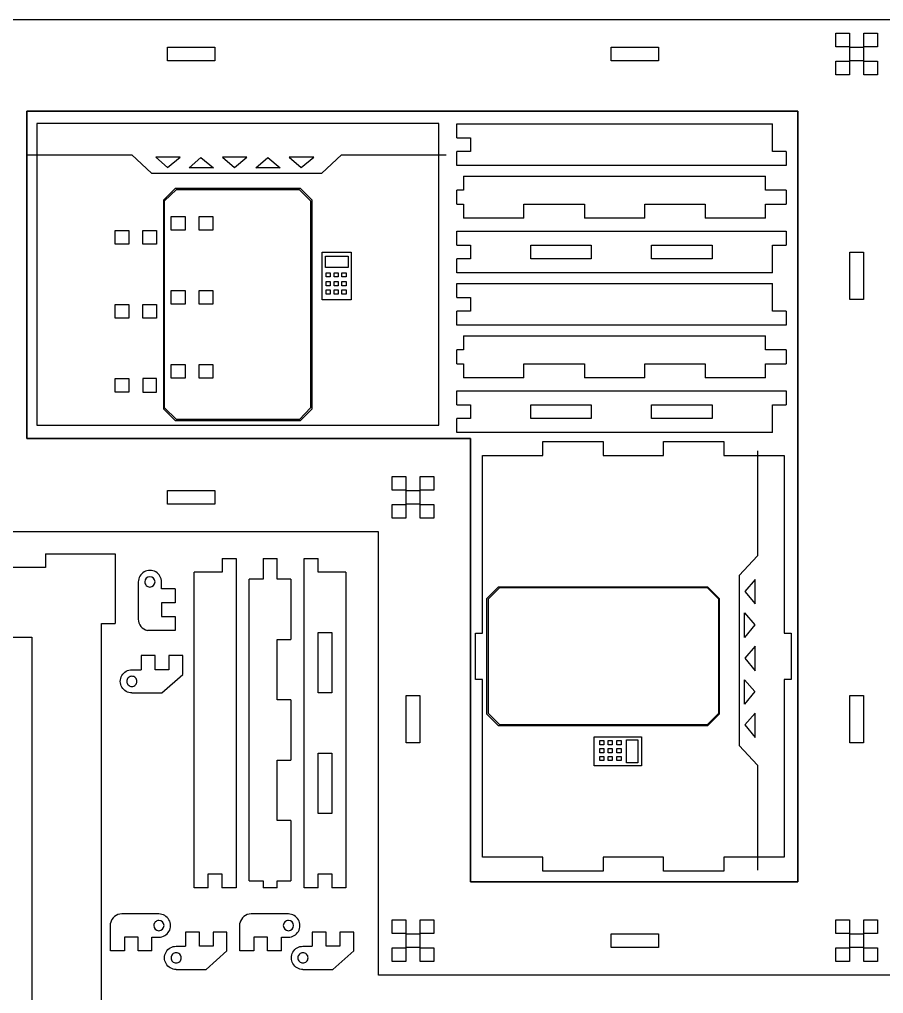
# Model space of a CAD drawing. Extents: x 3 to 594, y 4 to 392.
# Drawn here: x 194.8 to 380.9, y 182.4 to 392.4 of the extents above; entities that cross this region are included whole.
import ezdxf

# ---------------------------------------------------------------- set-up
doc = ezdxf.new("R2010")
doc.units = 0
for name, color, linetype in [('Découpe_1', 7, 'CONTINUOUS'), ('Découpe_2', 7, 'CONTINUOUS'), ('Découpe_4', 7, 'CONTINUOUS'), ('Gravure', 7, 'CONTINUOUS')]:
    doc.layers.add(name, color=color, linetype=linetype)

msp = doc.modelspace()

# ---------------------------------------------------------------- linework, layer by layer
at = {"layer": 'Découpe_1', "color": 5}
for points in [[(370.57466, 386.462489), (370.57466, 389.412489), (373.52466, 389.412489)], [(373.52466, 389.412489), (373.52466, 386.462489)], [(373.52466, 386.462489), (370.57466, 386.462489)], [(373.59966, 383.437489), (373.59966, 386.387489), (376.54966, 386.387489)], [(376.54966, 386.387489), (376.54966, 383.437489)], [(370.57466, 383.362489), (373.52466, 383.362489)], [(373.52466, 380.412489), (370.57466, 380.412489), (370.57466, 383.362489)], [(373.52466, 383.362489), (373.52466, 380.412489)], [(376.54966, 383.437489), (373.59966, 383.437489)], [(376.62466, 380.412489), (376.62466, 383.362489), (379.57466, 383.362489)], [(379.57466, 383.362489), (379.57466, 380.412489)], [(379.57466, 380.412489), (376.62466, 380.412489)], [(275.02467, 290.91239), (275.02467, 293.86239), (277.97467, 293.86239)], [(277.97467, 293.86239), (277.97467, 290.91239)], [(281.07467, 293.86239), (284.02467, 293.86239)], [(284.02467, 290.91239), (281.07467, 290.91239), (281.07467, 293.86239)], [(284.02467, 293.86239), (284.02467, 290.91239)], [(277.97467, 290.91239), (275.02467, 290.91239)], [(278.04967, 290.83739), (280.99967, 290.83739)], [(280.99967, 287.88739), (278.04967, 287.88739), (278.04967, 290.83739)], [(280.99967, 290.83739), (280.99967, 287.88739)], [(275.02467, 287.81239), (277.97467, 287.81239)], [(277.97467, 284.86239), (275.02467, 284.86239), (275.02467, 287.81239)], [(277.97467, 287.81239), (277.97467, 284.86239)], [(281.07467, 287.81239), (284.02467, 287.81239)], [(281.07467, 284.86239), (281.07467, 287.81239)], [(284.02467, 287.81239), (284.02467, 284.86239), (281.07467, 284.86239)], [(373.59966, 236.48739), (373.59966, 246.68739)], [(373.59966, 246.68739), (376.54966, 246.68739)], [(376.54966, 246.68739), (376.54966, 236.48739)], [(376.54966, 236.48739), (373.59966, 236.48739)], [(275.02467, 195.36239), (275.02467, 198.31239), (277.97467, 198.31239)], [(277.97467, 198.31239), (277.97467, 195.36239)], [(281.07467, 195.36239), (281.07467, 198.31239)], [(281.07467, 198.31239), (284.02467, 198.31239), (284.02467, 195.36239)], [(370.57466, 195.36239), (370.57466, 198.31239)], [(370.57466, 198.31239), (373.52466, 198.31239), (373.52466, 195.36239)], [(376.62466, 195.36239), (376.62466, 198.31239)], [(376.62466, 198.31239), (379.57466, 198.31239), (379.57466, 195.36239)], [(277.97467, 195.36239), (275.02467, 195.36239)], [(278.04967, 195.28739), (280.99967, 195.28739)], [(280.99967, 192.33739), (278.04967, 192.33739), (278.04967, 195.28739)], [(280.99967, 195.28739), (280.99967, 192.33739)], [(284.02467, 195.36239), (281.07467, 195.36239)], [(322.19966, 195.28739), (332.39966, 195.28739)], [(322.19966, 192.33739), (322.19966, 195.28739)], [(332.39966, 195.28739), (332.39966, 192.33739)], [(373.52466, 195.36239), (370.57466, 195.36239)], [(373.59966, 195.28739), (376.54966, 195.28739)], [(373.59966, 192.33739), (373.59966, 195.28739)], [(376.54966, 195.28739), (376.54966, 192.33739), (373.59966, 192.33739)], [(379.57466, 195.36239), (376.62466, 195.36239)], [(275.02467, 192.26239), (277.97467, 192.26239)], [(277.97467, 189.31239), (275.02467, 189.31239), (275.02467, 192.26239)], [(277.97467, 192.26239), (277.97467, 189.31239)], [(281.07467, 189.31239), (281.07467, 192.26239), (284.02467, 192.26239)], [(284.02467, 192.26239), (284.02467, 189.31239)], [(332.39966, 192.33739), (322.19966, 192.33739)], [(370.57466, 192.26239), (373.52466, 192.26239)], [(370.57466, 189.31239), (370.57466, 192.26239)], [(373.52466, 192.26239), (373.52466, 189.31239), (370.57466, 189.31239)], [(376.62466, 192.26239), (379.57466, 192.26239)], [(376.62466, 189.31239), (376.62466, 192.26239)], [(379.57466, 192.26239), (379.57466, 189.31239), (376.62466, 189.31239)], [(284.02467, 189.31239), (281.07467, 189.31239)]]:
    msp.add_lwpolyline(points, dxfattribs=at)
for points in [[(376.62466, 386.462489), (376.62466, 389.412489), (379.57466, 389.412489), (379.57466, 386.462489)], [(236.84966, 383.437489), (226.64966, 383.437489), (226.64966, 386.387489), (236.84966, 386.387489)], [(322.19966, 386.387489), (332.39966, 386.387489), (332.39966, 383.437489), (322.19966, 383.437489)], [(376.54966, 342.237489), (376.54966, 332.037489), (373.59966, 332.037489), (373.59966, 342.237489)], [(226.64966, 290.83739), (236.84966, 290.83739), (236.84966, 287.88739), (226.64966, 287.88739)], [(280.99967, 236.48739), (278.04967, 236.48739), (278.04967, 246.68739), (280.99967, 246.68739)]]:
    msp.add_lwpolyline(points, close=True, dxfattribs=at)
at = {"layer": 'Découpe_2', "color": 6}
for points in [[(288.932926, 366.85655), (288.932926, 369.88155), (356.932926, 369.88155)], [(356.932926, 363.88155), (356.932926, 369.88155)], [(288.932926, 366.85655), (291.932926, 366.85655)], [(291.932926, 366.85655), (291.932926, 363.90655)], [(359.932926, 360.88155), (288.932926, 360.88155), (288.932926, 363.90655)], [(291.932926, 363.90655), (288.932926, 363.90655)], [(359.932926, 363.88155), (356.932926, 363.88155)], [(359.932926, 363.88155), (359.932926, 360.88155)], [(290.432926, 358.570797), (290.432926, 355.570797)], [(290.432926, 358.570797), (355.432926, 358.570797)], [(355.432926, 355.570797), (355.432926, 358.570797)], [(288.932926, 352.570797), (288.932926, 355.570797)], [(290.432926, 355.570797), (288.932926, 355.570797)], [(359.932926, 355.570797), (355.432926, 355.570797)], [(359.932926, 355.570797), (359.932926, 352.570797)], [(288.932926, 352.570797), (290.432926, 352.570797)], [(290.432926, 352.570797), (290.432926, 349.570797)], [(303.432966, 352.570797), (316.432926, 352.570797)], [(303.432966, 349.570797), (303.432966, 352.570797)], [(316.432926, 352.570797), (316.432926, 349.570797)], [(329.432926, 352.570797), (342.432926, 352.570797)], [(329.432926, 349.570797), (329.432926, 352.570797)], [(342.432926, 352.570797), (342.432926, 349.570797)], [(355.432926, 352.570797), (359.932926, 352.570797)], [(355.432926, 349.570797), (355.432926, 352.570797)], [(303.432966, 349.570797), (290.432926, 349.570797)], [(329.432926, 349.570797), (316.432926, 349.570797)], [(355.432926, 349.570797), (342.432926, 349.570797)], [(288.932926, 343.705857), (288.932926, 346.730857), (359.932926, 346.730857)], [(359.932926, 346.730857), (359.932926, 343.730857)], [(288.932926, 343.705857), (291.932926, 343.705857)], [(291.932926, 343.705857), (291.932926, 340.755857)], [(356.932926, 343.730857), (359.932926, 343.730857)], [(356.932926, 337.730857), (356.932926, 343.730857)], [(356.932926, 337.730857), (288.932926, 337.730857), (288.932926, 340.755857)], [(291.932926, 340.755857), (288.932926, 340.755857)], [(288.932926, 332.43426), (288.932926, 335.45926), (356.932926, 335.45926)], [(356.932926, 329.45926), (356.932926, 335.45926)], [(288.932926, 332.43426), (291.932926, 332.43426)], [(291.932926, 332.43426), (291.932926, 329.48426)], [(359.932926, 326.45926), (288.932926, 326.45926), (288.932926, 329.48426)], [(291.932926, 329.48426), (288.932926, 329.48426)], [(359.932926, 329.45926), (356.932926, 329.45926)], [(359.932926, 329.45926), (359.932926, 326.45926)], [(290.432926, 324.148507), (290.432926, 321.148507)], [(290.432926, 324.148507), (355.432926, 324.148507)], [(355.432926, 321.148507), (355.432926, 324.148507)], [(288.932926, 318.148507), (288.932926, 321.148507)], [(290.432926, 321.148507), (288.932926, 321.148507)], [(359.932926, 321.148507), (355.432926, 321.148507)], [(359.932926, 321.148507), (359.932926, 318.148507)], [(288.932926, 318.148507), (290.432926, 318.148507)], [(290.432926, 318.148507), (290.432926, 315.148507)], [(303.432966, 318.148507), (316.432926, 318.148507)], [(303.432966, 315.148507), (303.432966, 318.148507)], [(316.432926, 318.148507), (316.432926, 315.148507)], [(329.432926, 318.148507), (342.432926, 318.148507)], [(329.432926, 315.148507), (329.432926, 318.148507)], [(342.432926, 318.148507), (342.432926, 315.148507)], [(355.432926, 318.148507), (359.932926, 318.148507)], [(355.432926, 315.148507), (355.432926, 318.148507)], [(303.432966, 315.148507), (290.432926, 315.148507)], [(329.432926, 315.148507), (316.432926, 315.148507)], [(355.432926, 315.148507), (342.432926, 315.148507)], [(288.932926, 309.283567), (288.932926, 312.308567), (359.932926, 312.308567)], [(359.932926, 312.308567), (359.932926, 309.308567)], [(288.932926, 309.283567), (291.932926, 309.283567)], [(291.932926, 309.283567), (291.932926, 306.333567)], [(356.932926, 309.308567), (359.932926, 309.308567)], [(356.932926, 303.308567), (356.932926, 309.308567)], [(356.932926, 303.308567), (288.932926, 303.308567), (288.932926, 306.333567)], [(291.932926, 306.333567), (288.932926, 306.333567)], [(241.3974, 276.222037), (241.3974, 205.222037), (238.3724, 205.222037)], [(238.3974, 276.222037), (241.3974, 276.222037)], [(238.3974, 276.222037), (238.3974, 273.222037)], [(247.237331, 276.222037), (250.237331, 276.222037)], [(247.237331, 276.222037), (247.237331, 271.722037)], [(250.237331, 271.722037), (250.237331, 276.222037)], [(256.07727, 276.222037), (259.07727, 276.222037)], [(259.10227, 205.222037), (256.07727, 205.222037), (256.07727, 276.222037)], [(259.07727, 273.222037), (259.07727, 276.222037)], [(235.4224, 205.222037), (232.3974, 205.222037), (232.3974, 273.222037)], [(238.3974, 273.222037), (232.3974, 273.222037)], [(265.07727, 273.222037), (259.07727, 273.222037)], [(265.07727, 273.222037), (265.07727, 205.222037), (262.05227, 205.222037)], [(244.237331, 206.722037), (244.237331, 271.722037)], [(247.237331, 271.722037), (244.237331, 271.722037)], [(253.237331, 271.722037), (250.237331, 271.722037)], [(253.237331, 271.722037), (253.237331, 258.722037)], [(250.237331, 258.722037), (253.237331, 258.722037)], [(250.237331, 245.722037), (250.237331, 258.722037)], [(253.237331, 245.722037), (250.237331, 245.722037)], [(253.237331, 245.722037), (253.237331, 232.722037)], [(250.237331, 232.722037), (253.237331, 232.722037)], [(250.237331, 219.722075), (250.237331, 232.722037)], [(253.237331, 219.722075), (250.237331, 219.722075)], [(253.237331, 219.722075), (253.237331, 206.722037)], [(235.4224, 208.222037), (238.3724, 208.222037)], [(235.4224, 205.222037), (235.4224, 208.222037)], [(238.3724, 208.222037), (238.3724, 205.222037)], [(259.10227, 208.222037), (262.05227, 208.222037)], [(259.10227, 205.222037), (259.10227, 208.222037)], [(262.05227, 208.222037), (262.05227, 205.222037)], [(244.237331, 206.722037), (247.237331, 206.722037)], [(247.237331, 206.722037), (247.237331, 205.222037)], [(250.237331, 206.722037), (253.237331, 206.722037)], [(250.237331, 205.222037), (250.237331, 206.722037)], [(250.237331, 205.222037), (247.237331, 205.222037)]]:
    msp.add_lwpolyline(points, dxfattribs=at)
at = {"layer": 'Découpe_2', "color": 5}
for points in [[(304.932966, 343.705857), (317.932926, 343.705857)], [(304.932966, 340.755857), (304.932966, 343.705857)], [(317.932926, 343.705857), (317.932926, 340.755857)], [(330.932926, 343.705857), (343.932926, 343.705857)], [(330.932926, 340.755857), (330.932926, 343.705857)], [(343.932926, 343.705857), (343.932926, 340.755857)], [(317.932926, 340.755857), (304.932966, 340.755857)], [(343.932926, 340.755857), (330.932926, 340.755857)], [(304.932966, 309.283567), (317.932926, 309.283567)], [(304.932966, 306.333567), (304.932966, 309.283567)], [(317.932926, 309.283567), (317.932926, 306.333567)], [(330.932926, 309.283567), (343.932926, 309.283567)], [(330.932926, 306.333567), (330.932926, 309.283567)], [(343.932926, 309.283567), (343.932926, 306.333567)], [(317.932926, 306.333567), (304.932966, 306.333567)], [(343.932926, 306.333567), (330.932926, 306.333567)], [(259.10227, 247.222037), (259.10227, 260.222037)], [(259.10227, 260.222037), (262.05227, 260.222037)], [(262.05227, 260.222037), (262.05227, 247.222037)], [(262.05227, 247.222037), (259.10227, 247.222037)], [(259.10227, 234.222037), (262.05227, 234.222037)], [(259.10227, 221.222075), (259.10227, 234.222037)], [(262.05227, 234.222037), (262.05227, 221.222075)], [(262.05227, 221.222075), (259.10227, 221.222075)]]:
    msp.add_lwpolyline(points, dxfattribs=at)
at = {"layer": 'Découpe_2', "color": 2}
msp.add_lwpolyline([(360.95843, 260.10105), (360.95843, 250.10115), (359.45843, 250.10115), (359.45843, 211.80139), (346.45843, 211.80139), (346.45843, 208.80141), (333.45843, 208.80141), (333.45843, 211.80139), (320.45843, 211.80139), (320.45843, 208.80141), (307.45843, 208.80141), (307.45843, 211.80139), (294.45843, 211.80139), (294.45843, 250.10115), (292.95843, 250.10115), (292.95843, 260.10105), (294.45843, 260.10105), (294.45843, 298.401), (307.45843, 298.401), (307.45843, 301.40099), (320.45843, 301.40099), (320.45843, 298.401), (333.45843, 298.401), (333.45843, 301.40099), (346.45843, 301.40099), (346.45843, 298.401), (359.45843, 298.401), (359.45843, 260.10105)], close=True, dxfattribs=at)
at = {"layer": 'Découpe_2', "color": 3}
msp.add_lwpolyline([(353.713346, 299.35705), (353.713346, 276.77911), (349.762176, 272.54576), (349.762176, 235.85687), (353.713346, 231.62354), (353.713346, 209.04575)], dxfattribs=at)
for points in [[(353.213526, 271.6474), (350.970766, 269.08893), (353.213526, 266.38832)], [(350.915436, 264.45307), (353.158196, 261.8946), (350.915436, 259.19399)], [(353.213526, 257.25871), (350.970766, 254.70025), (353.213526, 251.99964)], [(350.915436, 250.06436), (353.158196, 247.50588), (350.915436, 244.80528)], [(353.213526, 242.87003), (350.970766, 240.31156), (353.213526, 237.61095)], [(328.77844, 237.74277), (328.77844, 231.495655), (318.558353, 231.495655), (318.558353, 237.74277)], [(320.6542, 236.93513), (320.6542, 236.032607), (319.751677, 236.032607), (319.751677, 236.93513)], [(320.6542, 235.2101), (320.6542, 234.307577), (319.751677, 234.307577), (319.751677, 235.2101)], [(322.44756, 236.93512), (322.44756, 236.032597), (321.545037, 236.032597), (321.545037, 236.93512)], [(322.44756, 235.2101), (322.44756, 234.307577), (321.545037, 234.307577), (321.545037, 235.2101)], [(324.35244, 236.93512), (324.35244, 236.032597), (323.449917, 236.032597), (323.449917, 236.93512)], [(324.35244, 235.2101), (324.35244, 234.307577), (323.449917, 234.307577), (323.449917, 235.2101)], [(327.96634, 237.08453), (327.96634, 232.168227), (325.508188, 232.168227), (325.508188, 237.08453)], [(320.6542, 233.53524), (320.6542, 232.632717), (319.751677, 232.632717), (319.751677, 233.53524)], [(322.44756, 233.53524), (322.44756, 232.632717), (321.545037, 232.632717), (321.545037, 233.53524)], [(324.35244, 233.53524), (324.35244, 232.632717), (323.449917, 232.632717), (323.449917, 233.53524)]]:
    msp.add_lwpolyline(points, close=True, dxfattribs=at)
at = {"layer": 'Découpe_2', "color": 6}
msp.add_lwpolyline([(345.45843, 267.601), (345.45843, 242.6012), (342.95843, 240.10121), (297.95843, 240.10121), (295.45843, 242.6012), (295.45843, 267.601), (297.95843, 270.10098), (342.95843, 270.10098)], close=True, dxfattribs=at)
at = {"layer": 'Découpe_2', "color": 5}
msp.add_lwpolyline([(345.352411, 267.46681), (345.352411, 242.799319), (342.872364, 240.332564), (298.231525, 240.332564), (295.751479, 242.799319), (295.751479, 267.46681), (298.231525, 269.933562), (342.872364, 269.933562)], close=True, dxfattribs=at)
at = {"layer": 'Découpe_4', "color": 4}
msp.add_lwpolyline([(382.52506, 186.36239), (272.07467, 186.36239), (272.07467, 281.91239), (176.52506, 281.91239), (176.52506, 392.36249), (382.52506, 392.36249)], close=True, dxfattribs=at)
at = {"layer": 'Découpe_4', "color": 2}
for points in [[(285.06474, 304.94279), (285.06474, 369.943066), (198.46513, 369.943066), (198.46513, 304.94279)], [(228.26514, 305.94279), (255.26492, 305.94279), (257.7649, 308.44279), (257.7649, 353.442887), (255.26492, 355.942917), (228.26514, 355.942917), (225.76516, 353.442887), (225.76516, 308.44279)]]:
    msp.add_lwpolyline(points, close=True, dxfattribs=at)
at = {"layer": 'Découpe_4', "color": 3}
msp.add_lwpolyline([(196.38019, 363.169646), (218.95813, 363.169646), (223.19148, 359.218476), (259.88037, 359.218476), (264.1137, 363.169646), (286.69149, 363.169646)], dxfattribs=at)
for points in [[(224.08984, 362.669826), (226.64831, 360.427066), (229.34892, 362.669826)], [(231.28417, 360.371736), (233.84264, 362.614496), (236.54325, 360.371736)], [(238.47853, 362.669826), (241.03699, 360.427066), (243.7376, 362.669826)], [(245.67288, 360.371736), (248.23136, 362.614496), (250.93196, 360.371736)], [(252.86721, 362.669826), (255.42568, 360.427066), (258.12629, 362.669826)], [(259.98724, 342.188728), (266.234354, 342.188728), (266.234354, 331.968641), (259.98724, 331.968641)], [(260.64548, 341.376633), (265.561783, 341.376633), (265.561783, 338.918481), (260.64548, 338.918481)], [(260.79486, 337.762995), (261.697383, 337.762995), (261.697383, 336.860472), (260.79486, 336.860472)], [(262.51988, 337.762995), (263.422403, 337.762995), (263.422403, 336.860472), (262.51988, 336.860472)], [(264.19474, 337.762995), (265.097263, 337.762995), (265.097263, 336.860472), (264.19474, 336.860472)], [(260.79485, 334.064744), (261.697373, 334.064744), (261.697373, 333.162221), (260.79485, 333.162221)], [(260.79486, 335.858115), (261.697383, 335.858115), (261.697383, 334.955592), (260.79486, 334.955592)], [(262.51988, 335.858115), (263.422403, 335.858115), (263.422403, 334.955592), (262.51988, 334.955592)], [(262.51988, 334.064744), (263.422403, 334.064744), (263.422403, 333.162221), (262.51988, 333.162221)], [(264.19474, 335.858115), (265.097263, 335.858115), (265.097263, 334.955592), (264.19474, 334.955592)], [(264.19474, 334.064744), (265.097263, 334.064744), (265.097263, 333.162221), (264.19474, 333.162221)]]:
    msp.add_lwpolyline(points, close=True, dxfattribs=at)
at = {"layer": 'Découpe_4', "color": 6}
msp.add_lwpolyline([(255.06496, 306.14229), (228.56515, 306.14229), (225.96515, 308.64229), (225.97415, 353.307327), (228.57415, 355.742417), (254.99167, 355.742417), (257.46496, 353.307327), (257.46496, 308.64229)], close=True, dxfattribs=at)
at = {"layer": 'Découpe_4', "color": 5}
for points in [[(227.424122, 349.907849), (230.424142, 349.907849)], [(227.424122, 346.957849), (227.424122, 349.907849)], [(230.424142, 349.907849), (230.424142, 346.957849)], [(230.424142, 346.957849), (227.424122, 346.957849)], [(227.424122, 333.957849), (230.424142, 333.957849)], [(227.424122, 331.007849), (227.424122, 333.957849)], [(230.424142, 333.957849), (230.424142, 331.007849)], [(233.424162, 333.957849), (236.424182, 333.957849)], [(233.424162, 331.007849), (233.424162, 333.957849)], [(236.424182, 333.957849), (236.424182, 331.007849)], [(230.424142, 331.007849), (227.424122, 331.007849)], [(236.424182, 331.007849), (233.424162, 331.007849)], [(227.424122, 318.007849), (230.424142, 318.007849)], [(227.424122, 315.057849), (227.424122, 318.007849)], [(230.424142, 318.007849), (230.424142, 315.057849)], [(233.424162, 318.007849), (236.424182, 318.007849)], [(233.424162, 315.057849), (233.424162, 318.007849)], [(236.424182, 318.007849), (236.424182, 315.057849)], [(221.31518, 314.99279), (221.31518, 312.04279)], [(224.26517, 314.99279), (221.31518, 314.99279)], [(224.26517, 312.04279), (224.26517, 314.99279)], [(230.424142, 315.057849), (227.424122, 315.057849)], [(236.424182, 315.057849), (233.424162, 315.057849)], [(221.31518, 312.04279), (224.26517, 312.04279)]]:
    msp.add_lwpolyline(points, dxfattribs=at)
for points in [[(233.424162, 349.907849), (236.424182, 349.907849), (236.424182, 346.957849), (233.424162, 346.957849)], [(218.31516, 346.892817), (218.31516, 343.942787), (215.36515, 343.942787), (215.36515, 346.892817)], [(221.31518, 343.942787), (221.31518, 346.892817), (224.26517, 346.892817), (224.26517, 343.942787)], [(215.36515, 327.992787), (215.36515, 330.942787), (218.31516, 330.942787), (218.31516, 327.992787)], [(224.26517, 327.992787), (221.31518, 327.992787), (221.31518, 330.942787), (224.26517, 330.942787)], [(218.31516, 314.99279), (218.31516, 312.04279), (215.36515, 312.04279), (215.36515, 314.99279)], [(222.849304, 272.234992)], [(217.86627, 249.706769)], [(225.892177, 197.068258)], [(253.778606, 197.068258)], [(227.395448, 190.112169)], [(254.71746, 190.112169)]]:
    msp.add_lwpolyline(points, close=True, dxfattribs=at)
at = {"layer": 'Découpe_4', "color": 4}
for points in [[(200.38356, 277.18088), (215.38356, 277.18088)], [(200.38356, 277.18088), (200.38356, 274.23088)], [(215.38356, 277.18088), (215.38356, 262.18088)], [(200.38356, 274.23088), (18.38356, 274.23088)], [(212.43356, 175.73088), (212.43356, 262.18088), (215.38356, 262.18088)]]:
    msp.add_lwpolyline(points, dxfattribs=at)
at = {"layer": 'Découpe_4', "color": 6}
for points in [[(220.349302, 271.134982), (220.349302, 263.123682)], [(225.349302, 269.634982), (225.349302, 271.134982)], [(228.299302, 269.634982), (228.299302, 266.634982), (225.349302, 266.634982), (225.349302, 263.684982), (228.299302, 263.684982), (228.299302, 260.684982), (222.299302, 260.684982)], [(228.299302, 269.634982), (225.349302, 269.634982)], [(220.96627, 255.25677), (220.96627, 252.20677)], [(223.96627, 255.25677), (220.96627, 255.25677)], [(223.96627, 252.20677), (223.96627, 255.25677)], [(226.91627, 255.25677), (226.91627, 252.20677)], [(229.91627, 255.25677), (226.91627, 255.25677)], [(229.91627, 251.20677), (229.91627, 255.25677)], [(218.96627, 252.20677), (220.96627, 252.20677)], [(226.91627, 252.20677), (223.96627, 252.20677)], [(225.41627, 247.20677), (229.91627, 251.20677)], [(218.96627, 247.20677), (225.41627, 247.20677)], [(224.792167, 199.56826), (216.780867, 199.56826)], [(252.678596, 199.56826), (244.667296, 199.56826)], [(223.292167, 191.61826), (220.292167, 191.61826), (220.292167, 194.56826), (217.342167, 194.56826), (217.342167, 191.61826), (214.342167, 191.61826), (214.342167, 197.61826)], [(251.178596, 191.61826), (248.178596, 191.61826), (248.178596, 194.56826), (245.228596, 194.56826), (245.228596, 191.61826), (242.228596, 191.61826), (242.228596, 197.61826)], [(230.495448, 195.66217), (230.495448, 192.61217)], [(233.495448, 195.66217), (230.495448, 195.66217)], [(233.495448, 192.61217), (233.495448, 195.66217)], [(236.445448, 195.66217), (236.445448, 192.61217)], [(239.445448, 195.66217), (236.445448, 195.66217)], [(239.445448, 191.61217), (239.445448, 195.66217)], [(257.81746, 195.66217), (257.81746, 192.61217)], [(260.81746, 195.66217), (257.81746, 195.66217)], [(260.81746, 192.61217), (260.81746, 195.66217)], [(263.76746, 195.66217), (263.76746, 192.61217)], [(266.76746, 195.66217), (263.76746, 195.66217)], [(266.76746, 191.61217), (266.76746, 195.66217)], [(223.292167, 194.56826), (224.792167, 194.56826)], [(223.292167, 191.61826), (223.292167, 194.56826)], [(251.178596, 194.56826), (252.678596, 194.56826)], [(251.178596, 191.61826), (251.178596, 194.56826)], [(228.495448, 192.61217), (230.495448, 192.61217)], [(236.445448, 192.61217), (233.495448, 192.61217)], [(234.945448, 187.61217), (239.445448, 191.61217)], [(255.81746, 192.61217), (257.81746, 192.61217)], [(263.76746, 192.61217), (260.81746, 192.61217)], [(262.26746, 187.61217), (266.76746, 191.61217)], [(228.495448, 187.61217), (234.945448, 187.61217)], [(255.81746, 187.61217), (262.26746, 187.61217)]]:
    msp.add_lwpolyline(points, dxfattribs=at)
for points in [[(221.599302, 273.300046), (220.825799, 272.853464), (220.349302, 272.028146), (220.349302, 271.134982)], [(224.099302, 273.300046), (223.325799, 273.746627), (222.372805, 273.746627), (221.599302, 273.300046)], [(225.349302, 271.134982), (225.349302, 272.028146), (224.872805, 272.853464), (224.099302, 273.300046)], [(220.349302, 263.123682), (220.349325, 261.954898), (221.159154, 260.942114), (222.299302, 260.684982)], [(216.801206, 250.95677), (217.247788, 251.730273), (218.073106, 252.20677), (218.96627, 252.20677)], [(216.801206, 248.45677), (216.354625, 249.230273), (216.354625, 250.183267), (216.801206, 250.95677)], [(218.96627, 247.20677), (218.073106, 247.20677), (217.247788, 247.683267), (216.801206, 248.45677)], [(216.780867, 199.56826), (215.612083, 199.568237), (214.599299, 198.758408), (214.342167, 197.61826)], [(226.957231, 198.31826), (226.510649, 199.091763), (225.685331, 199.56826), (224.792167, 199.56826)], [(244.667296, 199.56826), (243.498512, 199.568237), (242.485728, 198.758408), (242.228596, 197.61826)], [(254.84366, 198.31826), (254.397078, 199.091763), (253.57176, 199.56826), (252.678596, 199.56826)], [(226.957231, 195.81826), (227.403812, 196.591763), (227.403812, 197.544757), (226.957231, 198.31826)], [(254.84366, 195.81826), (255.290241, 196.591763), (255.290241, 197.544757), (254.84366, 198.31826)], [(224.792167, 194.56826), (225.685331, 194.56826), (226.510649, 195.044757), (226.957231, 195.81826)], [(252.678596, 194.56826), (253.57176, 194.56826), (254.397078, 195.044757), (254.84366, 195.81826)], [(226.330384, 188.86217), (225.883803, 189.635673), (225.883803, 190.588667), (226.330384, 191.36217)], [(226.330384, 191.36217), (226.776966, 192.135673), (227.602284, 192.61217), (228.495448, 192.61217)], [(253.652396, 188.86217), (253.205815, 189.635673), (253.205815, 190.588667), (253.652396, 191.36217)], [(253.652396, 191.36217), (254.098978, 192.135673), (254.924296, 192.61217), (255.81746, 192.61217)], [(228.495448, 187.61217), (227.602284, 187.61217), (226.776966, 188.088667), (226.330384, 188.86217)], [(255.81746, 187.61217), (254.924296, 187.61217), (254.098978, 188.088667), (253.652396, 188.86217)]]:
    msp.add_open_spline(points, degree=3, dxfattribs=at)
at = {"layer": 'Découpe_4', "color": 5}
for points in [[(222.849304, 272.234992), (222.241791, 272.234992), (221.749304, 271.742505), (221.749304, 271.134992)], [(221.749304, 271.134992), (221.749304, 270.843254), (221.865197, 270.563465), (222.071487, 270.357175)], [(223.949304, 271.134992), (223.949304, 271.742505), (223.456817, 272.234992), (222.849304, 272.234992)], [(222.849304, 270.034992), (223.456817, 270.034992), (223.949304, 270.527479), (223.949304, 271.134992)], [(222.071487, 270.357175), (222.277777, 270.150885), (222.557566, 270.034992), (222.849304, 270.034992)], [(218.188453, 250.484586), (217.982163, 250.278296), (217.86627, 249.998507), (217.86627, 249.706769)], [(218.96627, 250.806769), (218.674532, 250.806769), (218.394743, 250.690876), (218.188453, 250.484586)], [(219.744087, 250.484586), (219.537797, 250.690876), (219.258008, 250.806769), (218.96627, 250.806769)], [(220.06627, 249.706769), (220.06627, 249.998507), (219.950377, 250.278296), (219.744087, 250.484586)], [(217.86627, 249.706769), (217.86627, 249.415031), (217.982163, 249.135242), (218.188453, 248.928952)], [(218.188453, 248.928952), (218.394743, 248.722662), (218.674532, 248.606769), (218.96627, 248.606769)], [(218.96627, 248.606769), (219.258008, 248.606769), (219.537797, 248.722662), (219.744087, 248.928952)], [(219.744087, 248.928952), (219.950377, 249.135242), (220.06627, 249.415031), (220.06627, 249.706769)], [(224.01436, 197.846075), (223.80807, 197.639785), (223.692177, 197.359996), (223.692177, 197.068258)], [(224.792177, 198.168258), (224.500439, 198.168258), (224.22065, 198.052365), (224.01436, 197.846075)], [(225.892177, 197.068258), (225.892177, 197.675771), (225.39969, 198.168258), (224.792177, 198.168258)], [(251.900789, 197.846075), (251.694499, 197.639785), (251.578606, 197.359996), (251.578606, 197.068258)], [(252.678606, 198.168258), (252.386868, 198.168258), (252.107079, 198.052365), (251.900789, 197.846075)], [(253.778606, 197.068258), (253.778606, 197.675771), (253.286119, 198.168258), (252.678606, 198.168258)], [(223.692177, 197.068258), (223.692177, 196.460745), (224.184664, 195.968258), (224.792177, 195.968258)], [(224.792177, 195.968258), (225.39969, 195.968258), (225.892177, 196.460745), (225.892177, 197.068258)], [(251.578606, 197.068258), (251.578606, 196.460745), (252.071093, 195.968258), (252.678606, 195.968258)], [(252.678606, 195.968258), (253.286119, 195.968258), (253.778606, 196.460745), (253.778606, 197.068258)], [(228.495448, 191.212169), (228.20371, 191.212169), (227.923921, 191.096276), (227.717631, 190.889986)], [(229.273265, 190.889986), (229.066975, 191.096276), (228.787186, 191.212169), (228.495448, 191.212169)], [(255.81746, 191.212169), (255.525722, 191.212169), (255.245933, 191.096276), (255.039643, 190.889986)], [(256.595277, 190.889986), (256.388987, 191.096276), (256.109198, 191.212169), (255.81746, 191.212169)], [(227.717631, 190.889986), (227.511341, 190.683696), (227.395448, 190.403907), (227.395448, 190.112169)], [(227.395448, 190.112169), (227.395448, 189.820431), (227.511341, 189.540642), (227.717631, 189.334352)], [(227.717631, 189.334352), (227.923921, 189.128062), (228.20371, 189.012169), (228.495448, 189.012169)], [(228.495448, 189.012169), (228.787186, 189.012169), (229.066975, 189.128062), (229.273265, 189.334352)], [(229.595448, 190.112169), (229.595448, 190.403907), (229.479555, 190.683696), (229.273265, 190.889986)], [(229.273265, 189.334352), (229.479555, 189.540642), (229.595448, 189.820431), (229.595448, 190.112169)], [(255.039643, 190.889986), (254.833353, 190.683696), (254.71746, 190.403907), (254.71746, 190.112169)], [(254.71746, 190.112169), (254.71746, 189.820431), (254.833353, 189.540642), (255.039643, 189.334352)], [(255.039643, 189.334352), (255.245933, 189.128062), (255.525722, 189.012169), (255.81746, 189.012169)], [(255.81746, 189.012169), (256.109198, 189.012169), (256.388987, 189.128062), (256.595277, 189.334352)], [(256.91746, 190.112169), (256.91746, 190.403907), (256.801567, 190.683696), (256.595277, 190.889986)], [(256.595277, 189.334352), (256.801567, 189.540642), (256.91746, 189.820431), (256.91746, 190.112169)]]:
    msp.add_open_spline(points, degree=3, dxfattribs=at)
at = {"layer": 'Gravure', "color": 7}
for points in [[(196.33594, 302.06055), (196.33594, 372.611328)], [(196.33594, 372.610351), (362.43555, 372.610351)], [(362.43652, 206.51172), (362.43652, 372.611328)], [(196.33594, 302.06153), (291.88672, 302.06153)], [(291.88574, 206.51172), (291.88574, 302.06055)], [(291.88672, 206.51075), (362.43555, 206.51075)]]:
    msp.add_lwpolyline(points, close=True, dxfattribs=at)
at = {"layer": 'Gravure', "color": 3}
msp.add_lwpolyline([(21.33356, 83.13088), (21.33356, 259.23088), (197.43356, 259.23088), (197.43356, 178.68088)], dxfattribs=at)

doc.saveas('drawing.dxf')
